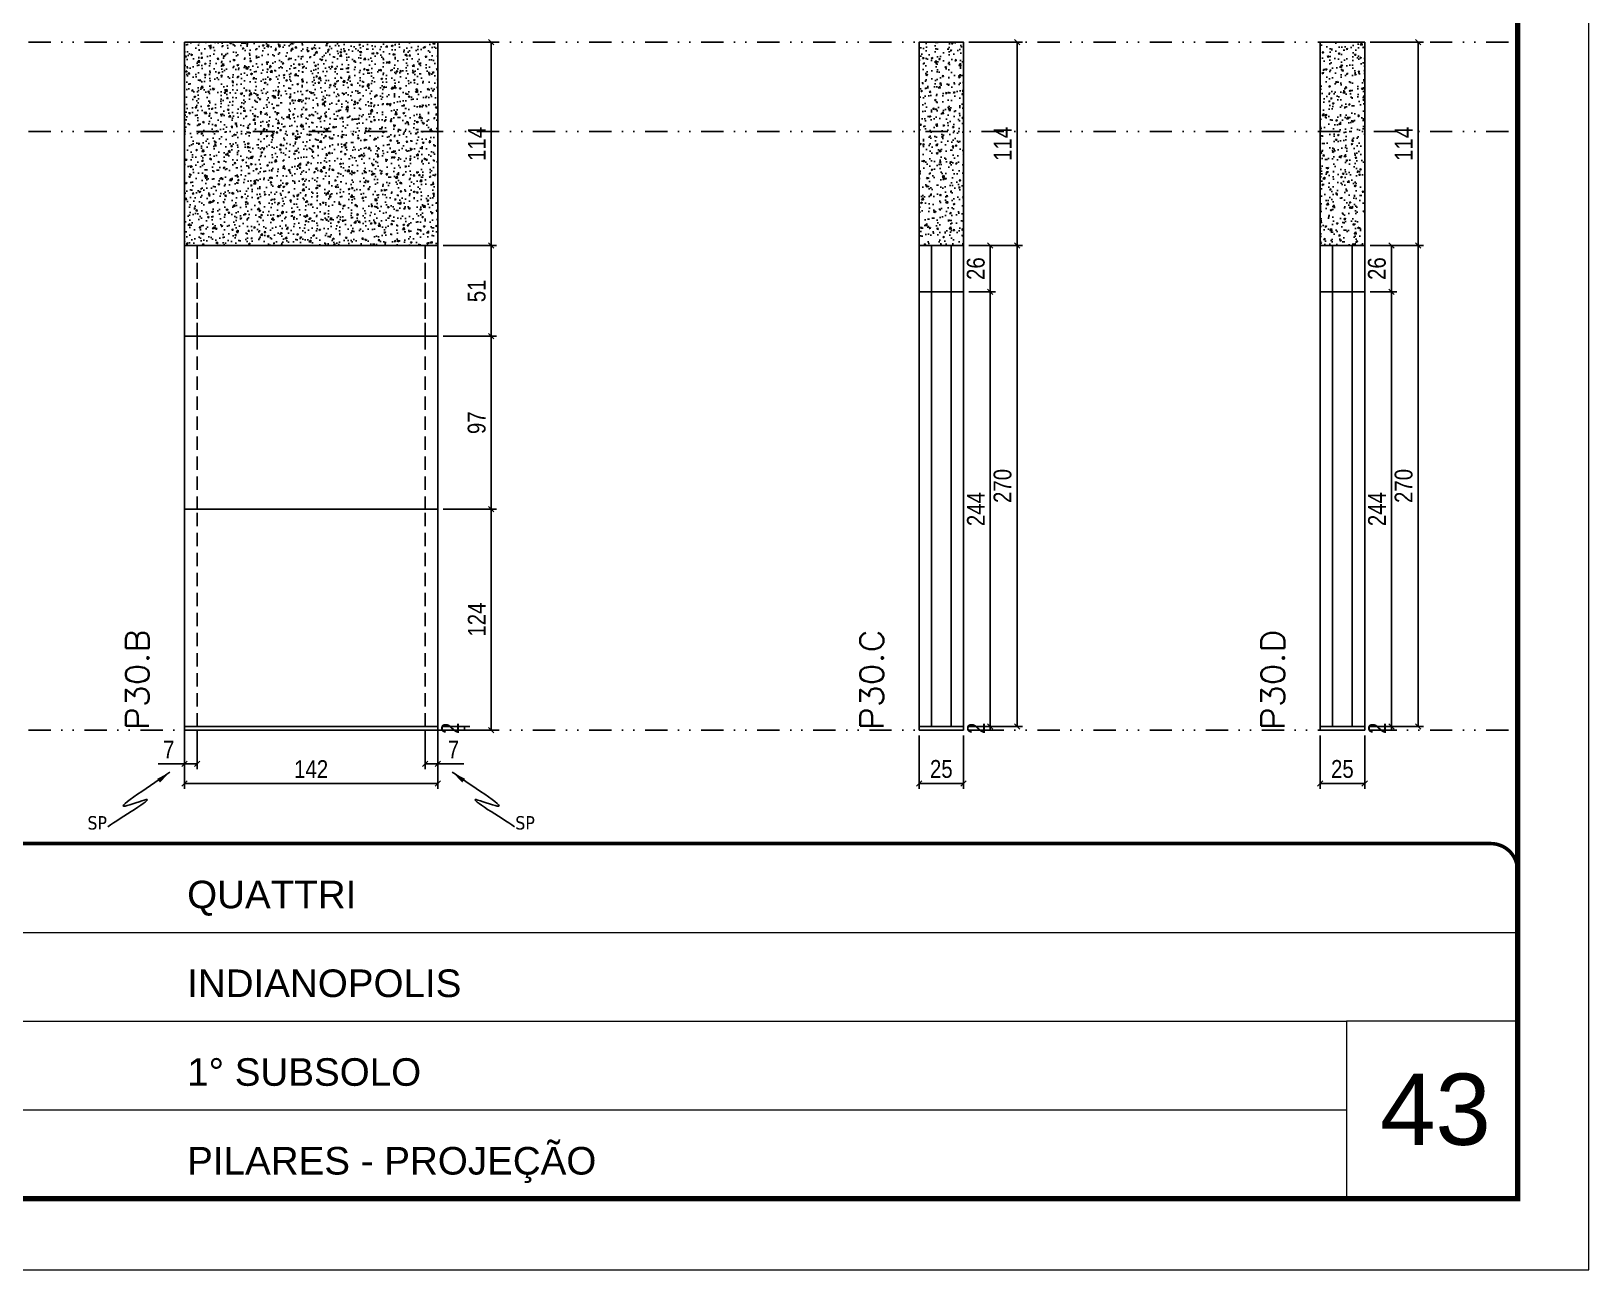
# Model space of a CAD drawing. Header units: millimetres. Extents: x 1945 to 8225, y 304 to 15137.
# Drawn here: x 5726 to 6600, y 2601 to 3297 of the extents above; entities that cross this region are included whole.
import ezdxf

# ---------------------------------------------------------------- set-up
doc = ezdxf.new("R2010")
doc.units = ezdxf.units.MM
for name, pattern in [('CONTINUO', [0]), ('DASHED', [0.75, 0.5, -0.25]), ('DIVIDE2', [0.625, 0.25, -0.125, 0, -0.125, 0, -0.125]), ('HIDDEN', [0.375, 0.25, -0.125])]:
    doc.linetypes.add(name, pattern=pattern)
for name, color, linetype, lineweight in [('CARIMBO', 255, 'Continuous', 9), ('Folhas', 255, 'Continuous', 9), ('SARRAFO DE PRESSAO', 251, 'DASHED', 9), ('Texto Seção', 7, 'Continuous', 15)]:
    doc.layers.add(name, color=color, linetype=linetype, lineweight=lineweight)
for name, color, linetype in [('COTA', 241, 'Continuous'), ('Nível', 160, 'Continuous'), ('Painéis', 200, 'Continuous'), ('SARR_2.2x7', 40, 'Continuous'), ('texto', 7, 'Continuous')]:
    doc.layers.add(name, color=color, linetype=linetype)
doc.styles.add('ARIAL', font='arial.ttf')
doc.styles.add('COTA TECNICA', font='techl___.ttf', dxfattribs={"height": 10})
doc.styles.add('REGUA-120', font='ROMANS.shx', dxfattribs={"height": 15})
doc.styles.get("Standard").update_dxf_attribs({"font": 'arial.ttf'})
doc.dimstyles.new('PAINEL-NOVA', dxfattribs={"dimtxt": 10, "dimasz": 3, "dimexe": 3, "dimexo": 3, "dimgap": 3, "dimtad": 1, "dimdec": 1, "dimzin": 12, "dimdsep": 46, "dimtxsty": 'COTA TECNICA', "dimblk1": 'OBLIQUE', "dimblk2": 'OBLIQUE', "dimsah": 1, "dimcen": 0.9, "dimclrd": 4, "dimclre": 4, "dimclrt": 240, "dimadec": 1, "dimazin": 3, "dimtfac": 1, "dimtdec": 1, "dimtix": 1, "dimtmove": 0, "dimatfit": 3, "dimfxl": 1, "dimtolj": 1, "dimtzin": 12, "dimarcsym": 0})
doc.dimstyles.get("Standard").update_dxf_attribs({"dimtxt": 0.18, "dimasz": 0.18, "dimexe": 0.18, "dimexo": 0.0625, "dimgap": 0.09, "dimtad": 0, "dimtih": 1, "dimtoh": 1, "dimdec": 4, "dimzin": 0, "dimdsep": 46, "dimtxsty": 'Standard', "dimcen": 0.09, "dimadec": 0, "dimazin": 0, "dimtfac": 1, "dimtdec": 4, "dimtofl": 0, "dimtmove": 0, "dimatfit": 3, "dimfxl": 1, "dimtolj": 1, "dimtzin": 0, "dimarcsym": 0})
pattern_1 = [(51, (3950.097, 7934.723), (9.121755, -0.637855), [0.9525, -10.4775]), (356, (3950.097, 7934.723), (-1.928623, 9.520633), [0.762, -8.38203]), (101.45144, (3950.857, 7934.67), (7.193132, 8.882778), [0.8095, -8.904512]), (47.1842, (3950.053, 7937.263), (13.588575, -1.865247), [1.42875, -15.71625]), (97.63556, (3951.185, 7937.107), (11.65249, 12.576586), [1.21425, -13.35678]), (352.18415, (3950.053, 7937.263), (11.65249, 12.576586), [1.143, -12.572987]), (22, (3951.3336, 7936.65), (7.668804, -4.980179), [0.9525, -10.4775]), (327, (3951.334, 7936.65), (2.928905, 9.261925), [0.762, -8.382]), (72.45145, (3951.973, 7936.235), (10.597708, 4.281746), [0.8095, -8.904497]), (38.5, (3950.097, 7934.723), (0.0806222, 4.2298032), [0, -8.2804, 0, -8.509, 0, -8.41375]), (8.5, (3950.097, 7934.723), (3.2530547, 5.066574), [0, -4.8514, 0, -8.0899, 0, -3.20675]), (328.5, (3947.2654, 7934.6737), (6.7834962, -0.1680745), [0, -3.175, 0, -9.906, 0, -13.1445]), (318.5, (3945.9955, 7934.6515), (7.3831434, 1.4003915), [0, -4.1275, 0, -6.5786, 0, -9.3345])]
pattern_2 = [(51, (-5516.131, -2411.332), (9.121755, -0.637855), [0.9525, -10.4775]), (356, (-5516.131, -2411.332), (-1.928623, 9.520633), [0.762, -8.382029]), (101.451445, (-5515.371, -2411.385), (7.193132, 8.882778), [0.8095004, -8.904512]), (47.1842, (-5516.175, -2408.792), (13.588575, -1.865247), [1.42875, -15.71625]), (97.63556, (-5515.043, -2408.948), (11.65249, 12.576586), [1.214251, -13.35678]), (352.18415, (-5516.175, -2408.792), (11.65249, 12.576586), [1.142998, -12.572987]), (22, (-5514.8946, -2409.405), (7.6688037, -4.9801793), [0.9525, -10.4775]), (327, (-5514.895, -2409.405), (2.9289046, 9.2619254), [0.762, -8.382]), (72.451445, (-5514.2555, -2409.82), (10.597708, 4.281746), [0.8095004, -8.904497]), (38.5, (-5516.131, -2411.332), (0.0806222, 4.2298032), [0, -8.2804, 0, -8.509, 0, -8.41375]), (8.5, (-5516.131, -2411.332), (3.2530547, 5.066574), [0, -4.8514, 0, -8.0899, 0, -3.20675]), (328.5, (-5518.9628, -2411.3815), (6.7834962, -0.1680745), [0, -3.175, 0, -9.906, 0, -13.1445]), (318.5, (-5520.2326, -2411.4036), (7.3831434, 1.4003915), [0, -4.1275, 0, -6.5786, 0, -9.3345])]

# ---------------------------------------------------------------- blocks, each defined once
blk = doc.blocks.new('9999999999')
at = {"color": 30, "linetype": 'CONTINUO'}
for p, q in [((98564.56, 34379.64), (99583.98, 34379.64)), ((98564.56, 34329.83), (99487.98, 34329.83)), ((99583.98, 34329.83), (99487.98, 34329.83)), ((99487.98, 34329.83), (99487.98, 34230.21)), ((98564.56, 34280.02), (99487.98, 34280.02))]:
    blk.add_line(p, q, dxfattribs=at)
at = {"color": 30, "linetype": 'CONTINUO', "const_width": 2}
blk.add_lwpolyline([(99583.98, 34230.21), (99583.98, 34414.45, 0.414214), (99568.98, 34429.45), (98228.98, 34429.45, 0.414214), (98213.98, 34414.45), (98213.98, 34245.21, 0.414214), (98228.98, 34230.21), (99583.98, 34230.21)], format="xyb", dxfattribs=at)
at = {"layer": 'Folhas'}
blk.add_lwpolyline([(98138.98, 34190.21), (99623.98, 34190.21), (99623.98, 35240.21), (98138.98, 35240.21)], close=True, dxfattribs=at)
at = {"layer": 'Folhas', "color": 30, "const_width": 3}
blk.add_lwpolyline([(98213.98, 34230.21), (99583.98, 34230.21), (99583.98, 35200.21), (98213.98, 35200.21)], close=True, dxfattribs=at)
at = {"color": 7, "linetype": 'Continuous', "ltscale": 5, "style": 'ARIAL'}
for s, height, p in [('QUATTRI', 15.483, (98837.68, 34393.13)), ('INDIANOPOLIS', 15.4829, (98837.68, 34343.32)), ('1° SUBSOLO', 15.483, (98837.68, 34293.51)), ('PILARES - PROJEÇÃO', 15.4829, (98837.68, 34243.7))]:
    blk.add_text(s, height=height, dxfattribs=at).set_placement(p)
blk = doc.blocks.new('_Oblique')
at = {"color": 0, "linetype": 'ByBlock', "lineweight": -2}
blk.add_line((-0.5, -0.5), (0.5, 0.5), dxfattribs=at)
blk = doc.blocks.new('*D1152')
at = {"layer": 'COTA', "color": 4, "linetype": 'Continuous', "lineweight": -2, "ltscale": 30, "transparency": 16777216}
for p, q in [((6252.1, 3150.32), (6267.1, 3150.32)), ((6264.1, 3150.32), (6264.1, 2906.32)), ((6252.1, 2906.32), (6267.1, 2906.32))]:
    blk.add_line(p, q, dxfattribs=at)
at = {"layer": 'Defpoints', "color": 0, "linetype": 'Continuous', "ltscale": 30, "transparency": 16777216}
for p in [(6249.1, 3150.32), (6249.1, 2906.32), (6264.1, 2906.32)]:
    blk.add_point(p, dxfattribs=at)
at = {"layer": 'COTA', "color": 4, "linetype": 'Continuous', "lineweight": -2, "ltscale": 30, "transparency": 16777216, "xscale": 3, "yscale": 3, "zscale": 3}
for p, rotation in [((6264.1, 3150.32), 90), ((6264.1, 2906.32), 270)]:
    blk.add_blockref('_Oblique', p, dxfattribs=dict(at, rotation=rotation))
at = {"layer": 'COTA', "color": 240, "linetype": 'Continuous', "ltscale": 30, "transparency": 16777216, "insert": (6256.02, 3028.32), "char_height": 10, "attachment_point": 5, "rotation": 90, "style": 'COTA TECNICA'}
blk.add_mtext('\\A1;244', dxfattribs=at)
blk = doc.blocks.new('*D1153')
at = {"layer": 'COTA', "color": 4, "linetype": 'Continuous', "lineweight": -2, "ltscale": 30, "transparency": 16777216}
for p, q in [((6252.1, 3176.32), (6267.1, 3176.32)), ((6264.1, 3150.32), (6264.1, 3176.32)), ((6252.1, 3150.32), (6267.1, 3150.32))]:
    blk.add_line(p, q, dxfattribs=at)
at = {"layer": 'Defpoints', "color": 0, "linetype": 'Continuous', "ltscale": 30, "transparency": 16777216}
for p in [(6249.1, 3176.32), (6264.1, 3176.32), (6249.1, 3150.32)]:
    blk.add_point(p, dxfattribs=at)
at = {"layer": 'COTA', "color": 4, "linetype": 'Continuous', "lineweight": -2, "ltscale": 30, "transparency": 16777216, "xscale": 3, "yscale": 3, "zscale": 3}
for p, rotation in [((6264.1, 3176.32), 90), ((6264.1, 3150.32), 270)]:
    blk.add_blockref('_Oblique', p, dxfattribs=dict(at, rotation=rotation))
at = {"layer": 'COTA', "color": 240, "linetype": 'Continuous', "ltscale": 30, "transparency": 16777216, "insert": (6255.99, 3163.32), "char_height": 10, "attachment_point": 5, "rotation": 90, "style": 'COTA TECNICA'}
blk.add_mtext('\\A1;26', dxfattribs=at)
blk = doc.blocks.new('*D1154')
at = {"layer": 'COTA', "color": 4, "linetype": 'Continuous', "lineweight": -2, "ltscale": 30, "transparency": 16777216}
for p, q in [((6477.1, 3150.32), (6492.1, 3150.32)), ((6489.1, 3150.32), (6489.1, 2906.32)), ((6477.1, 2906.32), (6492.1, 2906.32))]:
    blk.add_line(p, q, dxfattribs=at)
at = {"layer": 'Defpoints', "color": 0, "linetype": 'Continuous', "ltscale": 30, "transparency": 16777216}
for p in [(6474.1, 3150.32), (6474.1, 2906.32), (6489.1, 2906.32)]:
    blk.add_point(p, dxfattribs=at)
at = {"layer": 'COTA', "color": 4, "linetype": 'Continuous', "lineweight": -2, "ltscale": 30, "transparency": 16777216, "xscale": 3, "yscale": 3, "zscale": 3}
for p, rotation in [((6489.1, 3150.32), 90), ((6489.1, 2906.32), 270)]:
    blk.add_blockref('_Oblique', p, dxfattribs=dict(at, rotation=rotation))
at = {"layer": 'COTA', "color": 240, "linetype": 'Continuous', "ltscale": 30, "transparency": 16777216, "insert": (6481.02, 3028.32), "char_height": 10, "attachment_point": 5, "rotation": 90, "style": 'COTA TECNICA'}
blk.add_mtext('\\A1;244', dxfattribs=at)
blk = doc.blocks.new('*D1155')
at = {"layer": 'COTA', "color": 4, "linetype": 'Continuous', "lineweight": -2, "ltscale": 30, "transparency": 16777216}
for p, q in [((6477.1, 3176.32), (6492.1, 3176.32)), ((6489.1, 3150.32), (6489.1, 3176.32)), ((6477.1, 3150.32), (6492.1, 3150.32))]:
    blk.add_line(p, q, dxfattribs=at)
at = {"layer": 'Defpoints', "color": 0, "linetype": 'Continuous', "ltscale": 30, "transparency": 16777216}
for p in [(6474.1, 3176.32), (6489.1, 3176.32), (6474.1, 3150.32)]:
    blk.add_point(p, dxfattribs=at)
at = {"layer": 'COTA', "color": 4, "linetype": 'Continuous', "lineweight": -2, "ltscale": 30, "transparency": 16777216, "xscale": 3, "yscale": 3, "zscale": 3}
for p, rotation in [((6489.1, 3176.32), 90), ((6489.1, 3150.32), 270)]:
    blk.add_blockref('_Oblique', p, dxfattribs=dict(at, rotation=rotation))
at = {"layer": 'COTA', "color": 240, "linetype": 'Continuous', "ltscale": 30, "transparency": 16777216, "insert": (6480.99, 3163.32), "char_height": 10, "attachment_point": 5, "rotation": 90, "style": 'COTA TECNICA'}
blk.add_mtext('\\A1;26', dxfattribs=at)
blk = doc.blocks.new('*D1163')
at = {"layer": 'COTA', "color": 4, "linetype": 'Continuous', "lineweight": -2, "ltscale": 30, "transparency": 16777216}
for p, q in [((5957.1, 2906.32), (5972.1, 2906.32)), ((5957.1, 2904.32), (5972.1, 2904.32)), ((5969.1, 2904.32), (5969.1, 2906.32))]:
    blk.add_line(p, q, dxfattribs=at)
at = {"layer": 'Defpoints', "color": 0, "linetype": 'Continuous', "ltscale": 30, "transparency": 16777216}
for p in [(5954.1, 2906.32), (5954.1, 2904.32), (5969.1, 2906.32)]:
    blk.add_point(p, dxfattribs=at)
at = {"layer": 'COTA', "color": 240, "linetype": 'Continuous', "ltscale": 30, "transparency": 16777216, "insert": (5961.1, 2905.32), "char_height": 10, "attachment_point": 5, "rotation": 90, "style": 'COTA TECNICA'}
blk.add_mtext('\\A1;2', dxfattribs=at)
blk = doc.blocks.new('*D1164')
at = {"layer": 'COTA', "color": 4, "linetype": 'Continuous', "lineweight": -2, "ltscale": 30, "transparency": 16777216}
for p, q in [((5957.1, 3125.32), (5987.1, 3125.32)), ((5984.1, 3028.32), (5984.1, 3125.32)), ((5957.1, 3028.32), (5987.1, 3028.32))]:
    blk.add_line(p, q, dxfattribs=at)
at = {"layer": 'Defpoints', "color": 0, "linetype": 'Continuous', "ltscale": 30, "transparency": 16777216}
for p in [(5954.1, 3125.32), (5984.1, 3125.32), (5954.1, 3028.32)]:
    blk.add_point(p, dxfattribs=at)
at = {"layer": 'COTA', "color": 4, "linetype": 'Continuous', "lineweight": -2, "ltscale": 30, "transparency": 16777216, "xscale": 3, "yscale": 3, "zscale": 3}
for p, rotation in [((5984.1, 3125.32), 90), ((5984.1, 3028.32), 270)]:
    blk.add_blockref('_Oblique', p, dxfattribs=dict(at, rotation=rotation))
at = {"layer": 'COTA', "color": 240, "linetype": 'Continuous', "ltscale": 30, "transparency": 16777216, "insert": (5975.99, 3076.82), "char_height": 10, "attachment_point": 5, "rotation": 90, "style": 'COTA TECNICA'}
blk.add_mtext('\\A1;97', dxfattribs=at)
blk = doc.blocks.new('*D1165')
at = {"layer": 'COTA', "color": 4, "linetype": 'Continuous', "lineweight": -2, "ltscale": 30, "transparency": 16777216}
for p, q in [((5957.1, 3176.32), (5987.1, 3176.32)), ((5984.1, 3125.32), (5984.1, 3176.32)), ((5957.1, 3125.32), (5987.1, 3125.32))]:
    blk.add_line(p, q, dxfattribs=at)
at = {"layer": 'Defpoints', "color": 0, "linetype": 'Continuous', "ltscale": 30, "transparency": 16777216}
for p in [(5954.1, 3176.32), (5984.1, 3176.32), (5954.1, 3125.32)]:
    blk.add_point(p, dxfattribs=at)
at = {"layer": 'COTA', "color": 4, "linetype": 'Continuous', "lineweight": -2, "ltscale": 30, "transparency": 16777216, "xscale": 3, "yscale": 3, "zscale": 3}
for p, rotation in [((5984.1, 3176.32), 90), ((5984.1, 3125.32), 270)]:
    blk.add_blockref('_Oblique', p, dxfattribs=dict(at, rotation=rotation))
at = {"layer": 'COTA', "color": 240, "linetype": 'Continuous', "ltscale": 30, "transparency": 16777216, "insert": (5975.99, 3150.82), "char_height": 10, "attachment_point": 5, "rotation": 90, "style": 'COTA TECNICA'}
blk.add_mtext('\\A1;51', dxfattribs=at)
blk = doc.blocks.new('*D1166')
at = {"layer": 'COTA', "color": 4, "linetype": 'Continuous', "lineweight": -2, "ltscale": 30, "transparency": 16777216}
for p, q in [((5957.1, 3290.32), (5987.1, 3290.32)), ((5984.1, 3176.32), (5984.1, 3290.32)), ((5957.1, 3176.32), (5987.1, 3176.32))]:
    blk.add_line(p, q, dxfattribs=at)
at = {"layer": 'Defpoints', "color": 0, "linetype": 'Continuous', "ltscale": 30, "transparency": 16777216}
for p in [(5954.1, 3290.32), (5984.1, 3290.32), (5954.1, 3176.32)]:
    blk.add_point(p, dxfattribs=at)
at = {"layer": 'COTA', "color": 4, "linetype": 'Continuous', "lineweight": -2, "ltscale": 30, "transparency": 16777216, "xscale": 3, "yscale": 3, "zscale": 3}
for p, rotation in [((5984.1, 3290.32), 90), ((5984.1, 3176.32), 270)]:
    blk.add_blockref('_Oblique', p, dxfattribs=dict(at, rotation=rotation))
at = {"layer": 'COTA', "color": 240, "linetype": 'Continuous', "ltscale": 30, "transparency": 16777216, "insert": (5976.02, 3233.32), "char_height": 10, "attachment_point": 5, "rotation": 90, "style": 'COTA TECNICA'}
blk.add_mtext('\\A1;114', dxfattribs=at)
blk = doc.blocks.new('*D1167')
at = {"layer": 'COTA', "color": 4, "linetype": 'Continuous', "lineweight": -2, "ltscale": 30, "transparency": 16777216}
for p, q in [((5957.1, 3028.32), (5987.1, 3028.32)), ((5984.1, 2904.32), (5984.1, 3028.32)), ((5957.1, 2904.32), (5987.1, 2904.32))]:
    blk.add_line(p, q, dxfattribs=at)
at = {"layer": 'Defpoints', "color": 0, "linetype": 'Continuous', "ltscale": 30, "transparency": 16777216}
for p in [(5954.1, 3028.32), (5984.1, 3028.32), (5954.1, 2904.32)]:
    blk.add_point(p, dxfattribs=at)
at = {"layer": 'COTA', "color": 4, "linetype": 'Continuous', "lineweight": -2, "ltscale": 30, "transparency": 16777216, "xscale": 3, "yscale": 3, "zscale": 3}
for p, rotation in [((5984.1, 3028.32), 90), ((5984.1, 2904.32), 270)]:
    blk.add_blockref('_Oblique', p, dxfattribs=dict(at, rotation=rotation))
at = {"layer": 'COTA', "color": 240, "linetype": 'Continuous', "ltscale": 30, "transparency": 16777216, "insert": (5976.02, 2966.32), "char_height": 10, "attachment_point": 5, "rotation": 90, "style": 'COTA TECNICA'}
blk.add_mtext('\\A1;124', dxfattribs=at)
blk = doc.blocks.new('*D1168')
at = {"layer": 'COTA', "color": 4, "linetype": 'Continuous', "lineweight": -2, "ltscale": 30, "transparency": 16777216}
for p, q in [((5812.1, 2901.32), (5812.1, 2871.32)), ((5954.1, 2901.32), (5954.1, 2871.32)), ((5812.1, 2874.32), (5954.1, 2874.32))]:
    blk.add_line(p, q, dxfattribs=at)
at = {"layer": 'Defpoints', "color": 0, "linetype": 'Continuous', "ltscale": 30, "transparency": 16777216}
for p in [(5812.1, 2904.32), (5954.1, 2904.32), (5954.1, 2874.32)]:
    blk.add_point(p, dxfattribs=at)
at = {"layer": 'COTA', "color": 4, "linetype": 'Continuous', "lineweight": -2, "ltscale": 30, "transparency": 16777216, "xscale": 3, "yscale": 3, "zscale": 3, "rotation": 180}
blk.add_blockref('_Oblique', (5812.1, 2874.32), dxfattribs=at)
at = {"layer": 'COTA', "color": 4, "linetype": 'Continuous', "lineweight": -2, "ltscale": 30, "transparency": 16777216, "xscale": 3, "yscale": 3, "zscale": 3}
blk.add_blockref('_Oblique', (5954.1, 2874.32), dxfattribs=at)
at = {"layer": 'COTA', "color": 240, "linetype": 'Continuous', "ltscale": 30, "transparency": 16777216, "insert": (5883.1, 2882.4), "char_height": 10, "attachment_point": 5, "style": 'COTA TECNICA'}
blk.add_mtext('\\A1;142', dxfattribs=at)
blk = doc.blocks.new('*D25')
at = {"layer": 'COTA', "color": 4, "linetype": 'ByBlock', "lineweight": -2, "transparency": 16777216}
for p, q in [((4967.62, 7361.82), (4967.62, 7339.8)), ((4974.62, 7361.82), (4974.62, 7339.8)), ((4967.62, 7342.8), (4952.89, 7342.8)), ((4974.62, 7342.8), (4967.62, 7342.8))]:
    blk.add_line(p, q, dxfattribs=at)
at = {"layer": 'Defpoints', "color": 0, "linetype": 'ByBlock', "transparency": 16777216}
for p in [(4967.62, 7364.82), (4974.62, 7364.82), (4967.62, 7342.8)]:
    blk.add_point(p, dxfattribs=at)
at = {"layer": 'COTA', "color": 4, "linetype": 'ByBlock', "lineweight": -2, "transparency": 16777216, "xscale": 3, "yscale": 3, "zscale": 3, "rotation": 180}
blk.add_blockref('_Oblique', (4967.62, 7342.8), dxfattribs=at)
at = {"layer": 'COTA', "color": 4, "linetype": 'ByBlock', "lineweight": -2, "transparency": 16777216, "xscale": 3, "yscale": 3, "zscale": 3}
blk.add_blockref('_Oblique', (4974.62, 7342.8), dxfattribs=at)
at = {"layer": 'COTA', "color": 240, "linetype": 'ByBlock', "transparency": 16777216, "insert": (4958.75, 7350.87), "char_height": 10, "attachment_point": 5, "style": 'COTA TECNICA'}
blk.add_mtext('\\A1;7', dxfattribs=at)
blk = doc.blocks.new('*D27')
at = {"layer": 'COTA', "color": 4, "linetype": 'ByBlock', "lineweight": -2, "transparency": 16777216}
for p, q in [((131596.05, 29930.75), (131596.05, 29908.67)), ((131603.05, 29930.68), (131603.05, 29908.67)), ((131596.05, 29911.67), (131603.05, 29911.67)), ((131603.05, 29911.67), (131617.78, 29911.67))]:
    blk.add_line(p, q, dxfattribs=at)
at = {"layer": 'Defpoints', "color": 0, "linetype": 'ByBlock', "transparency": 16777216}
for p in [(131596.05, 29933.75), (131603.05, 29933.68), (131603.05, 29911.67)]:
    blk.add_point(p, dxfattribs=at)
at = {"layer": 'COTA', "color": 4, "linetype": 'ByBlock', "lineweight": -2, "transparency": 16777216, "xscale": 3, "yscale": 3, "zscale": 3, "rotation": 180}
blk.add_blockref('_Oblique', (131596.05, 29911.67), dxfattribs=at)
at = {"layer": 'COTA', "color": 4, "linetype": 'ByBlock', "lineweight": -2, "transparency": 16777216, "xscale": 3, "yscale": 3, "zscale": 3}
blk.add_blockref('_Oblique', (131603.05, 29911.67), dxfattribs=at)
at = {"layer": 'COTA', "color": 240, "linetype": 'ByBlock', "transparency": 16777216, "insert": (131611.91, 29919.74), "char_height": 10, "attachment_point": 5, "style": 'COTA TECNICA'}
blk.add_mtext('\\A1;7', dxfattribs=at)
blk = doc.blocks.new('*D1169')
at = {"layer": 'COTA', "color": 4, "linetype": 'Continuous', "lineweight": -2, "ltscale": 30, "transparency": 16777216}
for p, q in [((6252.1, 2906.32), (6267.1, 2906.32)), ((6252.1, 2904.32), (6267.1, 2904.32)), ((6264.1, 2904.32), (6264.1, 2906.32))]:
    blk.add_line(p, q, dxfattribs=at)
at = {"layer": 'Defpoints', "color": 0, "linetype": 'Continuous', "ltscale": 30, "transparency": 16777216}
for p in [(6249.1, 2906.32), (6249.1, 2904.32), (6264.1, 2906.32)]:
    blk.add_point(p, dxfattribs=at)
at = {"layer": 'COTA', "color": 240, "linetype": 'Continuous', "ltscale": 30, "transparency": 16777216, "insert": (6256.1, 2905.32), "char_height": 10, "attachment_point": 5, "rotation": 90, "style": 'COTA TECNICA'}
blk.add_mtext('\\A1;2', dxfattribs=at)
blk = doc.blocks.new('*D1170')
at = {"layer": 'COTA', "color": 4, "linetype": 'Continuous', "lineweight": -2, "ltscale": 30, "transparency": 16777216}
for p, q in [((6252.1, 3176.32), (6282.1, 3176.32)), ((6279.1, 2906.32), (6279.1, 3176.32)), ((6252.1, 2906.32), (6282.1, 2906.32))]:
    blk.add_line(p, q, dxfattribs=at)
at = {"layer": 'Defpoints', "color": 0, "linetype": 'Continuous', "ltscale": 30, "transparency": 16777216}
for p in [(6249.1, 3176.32), (6279.1, 3176.32), (6249.1, 2906.32)]:
    blk.add_point(p, dxfattribs=at)
at = {"layer": 'COTA', "color": 4, "linetype": 'Continuous', "lineweight": -2, "ltscale": 30, "transparency": 16777216, "xscale": 3, "yscale": 3, "zscale": 3}
for p, rotation in [((6279.1, 3176.32), 90), ((6279.1, 2906.32), 270)]:
    blk.add_blockref('_Oblique', p, dxfattribs=dict(at, rotation=rotation))
at = {"layer": 'COTA', "color": 240, "linetype": 'Continuous', "ltscale": 30, "transparency": 16777216, "insert": (6270.99, 3041.32), "char_height": 10, "attachment_point": 5, "rotation": 90, "style": 'COTA TECNICA'}
blk.add_mtext('\\A1;270', dxfattribs=at)
blk = doc.blocks.new('*D1171')
at = {"layer": 'COTA', "color": 4, "linetype": 'Continuous', "lineweight": -2, "ltscale": 30, "transparency": 16777216}
for p, q in [((6252.1, 3290.32), (6282.1, 3290.32)), ((6279.1, 3176.32), (6279.1, 3290.32)), ((6252.1, 3176.32), (6282.1, 3176.32))]:
    blk.add_line(p, q, dxfattribs=at)
at = {"layer": 'Defpoints', "color": 0, "linetype": 'Continuous', "ltscale": 30, "transparency": 16777216}
for p in [(6249.1, 3290.32), (6279.1, 3290.32), (6249.1, 3176.32)]:
    blk.add_point(p, dxfattribs=at)
at = {"layer": 'COTA', "color": 4, "linetype": 'Continuous', "lineweight": -2, "ltscale": 30, "transparency": 16777216, "xscale": 3, "yscale": 3, "zscale": 3}
for p, rotation in [((6279.1, 3290.32), 90), ((6279.1, 3176.32), 270)]:
    blk.add_blockref('_Oblique', p, dxfattribs=dict(at, rotation=rotation))
at = {"layer": 'COTA', "color": 240, "linetype": 'Continuous', "ltscale": 30, "transparency": 16777216, "insert": (6271.02, 3233.32), "char_height": 10, "attachment_point": 5, "rotation": 90, "style": 'COTA TECNICA'}
blk.add_mtext('\\A1;114', dxfattribs=at)
blk = doc.blocks.new('*D1172')
at = {"layer": 'COTA', "color": 4, "linetype": 'Continuous', "lineweight": -2, "ltscale": 30, "transparency": 16777216}
for p, q in [((6224.1, 2901.32), (6224.1, 2871.32)), ((6249.1, 2901.32), (6249.1, 2871.32)), ((6224.1, 2874.32), (6249.1, 2874.32))]:
    blk.add_line(p, q, dxfattribs=at)
at = {"layer": 'Defpoints', "color": 0, "linetype": 'Continuous', "ltscale": 30, "transparency": 16777216}
for p in [(6224.1, 2904.32), (6249.1, 2904.32), (6249.1, 2874.32)]:
    blk.add_point(p, dxfattribs=at)
at = {"layer": 'COTA', "color": 4, "linetype": 'Continuous', "lineweight": -2, "ltscale": 30, "transparency": 16777216, "xscale": 3, "yscale": 3, "zscale": 3, "rotation": 180}
blk.add_blockref('_Oblique', (6224.1, 2874.32), dxfattribs=at)
at = {"layer": 'COTA', "color": 4, "linetype": 'Continuous', "lineweight": -2, "ltscale": 30, "transparency": 16777216, "xscale": 3, "yscale": 3, "zscale": 3}
blk.add_blockref('_Oblique', (6249.1, 2874.32), dxfattribs=at)
at = {"layer": 'COTA', "color": 240, "linetype": 'Continuous', "ltscale": 30, "transparency": 16777216, "insert": (6236.6, 2882.43), "char_height": 10, "attachment_point": 5, "style": 'COTA TECNICA'}
blk.add_mtext('\\A1;25', dxfattribs=at)
blk = doc.blocks.new('*D1173')
at = {"layer": 'COTA', "color": 4, "linetype": 'Continuous', "lineweight": -2, "ltscale": 30, "transparency": 16777216}
for p, q in [((6477.1, 2906.32), (6492.1, 2906.32)), ((6477.1, 2904.32), (6492.1, 2904.32)), ((6489.1, 2904.32), (6489.1, 2906.32))]:
    blk.add_line(p, q, dxfattribs=at)
at = {"layer": 'Defpoints', "color": 0, "linetype": 'Continuous', "ltscale": 30, "transparency": 16777216}
for p in [(6474.1, 2906.32), (6474.1, 2904.32), (6489.1, 2906.32)]:
    blk.add_point(p, dxfattribs=at)
at = {"layer": 'COTA', "color": 240, "linetype": 'Continuous', "ltscale": 30, "transparency": 16777216, "insert": (6481.1, 2905.32), "char_height": 10, "attachment_point": 5, "rotation": 90, "style": 'COTA TECNICA'}
blk.add_mtext('\\A1;2', dxfattribs=at)
blk = doc.blocks.new('*D1174')
at = {"layer": 'COTA', "color": 4, "linetype": 'Continuous', "lineweight": -2, "ltscale": 30, "transparency": 16777216}
for p, q in [((6477.1, 3176.32), (6507.1, 3176.32)), ((6504.1, 2906.32), (6504.1, 3176.32)), ((6477.1, 2906.32), (6507.1, 2906.32))]:
    blk.add_line(p, q, dxfattribs=at)
at = {"layer": 'Defpoints', "color": 0, "linetype": 'Continuous', "ltscale": 30, "transparency": 16777216}
for p in [(6474.1, 3176.32), (6504.1, 3176.32), (6474.1, 2906.32)]:
    blk.add_point(p, dxfattribs=at)
at = {"layer": 'COTA', "color": 4, "linetype": 'Continuous', "lineweight": -2, "ltscale": 30, "transparency": 16777216, "xscale": 3, "yscale": 3, "zscale": 3}
for p, rotation in [((6504.1, 3176.32), 90), ((6504.1, 2906.32), 270)]:
    blk.add_blockref('_Oblique', p, dxfattribs=dict(at, rotation=rotation))
at = {"layer": 'COTA', "color": 240, "linetype": 'Continuous', "ltscale": 30, "transparency": 16777216, "insert": (6495.99, 3041.32), "char_height": 10, "attachment_point": 5, "rotation": 90, "style": 'COTA TECNICA'}
blk.add_mtext('\\A1;270', dxfattribs=at)
blk = doc.blocks.new('*D1175')
at = {"layer": 'COTA', "color": 4, "linetype": 'Continuous', "lineweight": -2, "ltscale": 30, "transparency": 16777216}
for p, q in [((6477.1, 3290.32), (6507.1, 3290.32)), ((6504.1, 3176.32), (6504.1, 3290.32)), ((6477.1, 3176.32), (6507.1, 3176.32))]:
    blk.add_line(p, q, dxfattribs=at)
at = {"layer": 'Defpoints', "color": 0, "linetype": 'Continuous', "ltscale": 30, "transparency": 16777216}
for p in [(6474.1, 3290.32), (6504.1, 3290.32), (6474.1, 3176.32)]:
    blk.add_point(p, dxfattribs=at)
at = {"layer": 'COTA', "color": 4, "linetype": 'Continuous', "lineweight": -2, "ltscale": 30, "transparency": 16777216, "xscale": 3, "yscale": 3, "zscale": 3}
for p, rotation in [((6504.1, 3290.32), 90), ((6504.1, 3176.32), 270)]:
    blk.add_blockref('_Oblique', p, dxfattribs=dict(at, rotation=rotation))
at = {"layer": 'COTA', "color": 240, "linetype": 'Continuous', "ltscale": 30, "transparency": 16777216, "insert": (6496.02, 3233.32), "char_height": 10, "attachment_point": 5, "rotation": 90, "style": 'COTA TECNICA'}
blk.add_mtext('\\A1;114', dxfattribs=at)
blk = doc.blocks.new('*D1176')
at = {"layer": 'COTA', "color": 4, "linetype": 'Continuous', "lineweight": -2, "ltscale": 30, "transparency": 16777216}
for p, q in [((6449.1, 2901.32), (6449.1, 2871.32)), ((6474.1, 2901.32), (6474.1, 2871.32)), ((6449.1, 2874.32), (6474.1, 2874.32))]:
    blk.add_line(p, q, dxfattribs=at)
at = {"layer": 'Defpoints', "color": 0, "linetype": 'Continuous', "ltscale": 30, "transparency": 16777216}
for p in [(6449.1, 2904.32), (6474.1, 2904.32), (6474.1, 2874.32)]:
    blk.add_point(p, dxfattribs=at)
at = {"layer": 'COTA', "color": 4, "linetype": 'Continuous', "lineweight": -2, "ltscale": 30, "transparency": 16777216, "xscale": 3, "yscale": 3, "zscale": 3, "rotation": 180}
blk.add_blockref('_Oblique', (6449.1, 2874.32), dxfattribs=at)
at = {"layer": 'COTA', "color": 4, "linetype": 'Continuous', "lineweight": -2, "ltscale": 30, "transparency": 16777216, "xscale": 3, "yscale": 3, "zscale": 3}
blk.add_blockref('_Oblique', (6474.1, 2874.32), dxfattribs=at)
at = {"layer": 'COTA', "color": 240, "linetype": 'Continuous', "ltscale": 30, "transparency": 16777216, "insert": (6461.6, 2882.43), "char_height": 10, "attachment_point": 5, "style": 'COTA TECNICA'}
blk.add_mtext('\\A1;25', dxfattribs=at)
blk = doc.blocks.new('SLIPTEE')
at = {"layer": 'texto', "color": 0, "insert": (-49.02, -55.13), "char_height": 7.5, "attachment_point": 5}
blk.add_mtext('\\fTahoma|b0|i0|c0|p34;\\C4;SP', dxfattribs=at)
at = {"layer": 'COTA', "linetype": 'ByBlock'}
dim = blk.add_linear_dim(base=(0, -22.02), p1=(7, 0), p2=(0, 0), dimstyle='PAINEL-NOVA', override={"dimarcsym": 1}, dxfattribs=at)
dim.commit()
dim.dimension.update_dxf_attribs({"geometry": '*D25', "text_midpoint": (-8.87, -13.94), "insert": (-4967.62, -7364.82)})
at = {"layer": 'COTA', "path_type": 1}
blk.add_leader([(-8.21, -26.55), (-33.31, -45.71), (-21.61, -42.03), (-43.08, -57.3)], dimstyle='Standard', override={"dimasz": 8}, dxfattribs=at)
blk = doc.blocks.new('sliptD')
at = {"layer": 'texto', "color": 0, "insert": (49.02, -55.13), "char_height": 7.5, "attachment_point": 5}
blk.add_mtext('\\fTahoma|b0|i0|c0|p34;\\C4;SP', dxfattribs=at)
at = {"layer": 'COTA', "linetype": 'ByBlock'}
dim = blk.add_linear_dim(base=(0, -22.02), p1=(-7, 0.07), p2=(0, 0), dimstyle='PAINEL-NOVA', override={"dimarcsym": 1}, dxfattribs=at)
dim.commit()
dim.dimension.update_dxf_attribs({"geometry": '*D27', "text_midpoint": (8.87, -13.94), "insert": (-131603.05, -29933.68)})
at = {"layer": 'COTA', "path_type": 1}
blk.add_leader([(8.21, -26.55), (33.31, -45.71), (21.61, -42.03), (43.08, -57.3)], dimstyle='Standard', override={"dimasz": 8}, dxfattribs=at)
blk = doc.blocks.new('SLIPTDD')
at = {"layer": 'COTA', "linetype": 'ByBlock'}
blk.add_blockref('sliptD', (0, 0), dxfattribs=at)

msp = doc.modelspace()

# ---------------------------------------------------------------- hatches: boundary and pattern name
at = {"layer": 'COTA', "linetype": 'Continuous', "ltscale": 30}
h = msp.add_hatch(dxfattribs=at)
h.set_pattern_fill('AR-CONC', color=256, scale=0.05, angle=1)
h.set_pattern_definition(pattern_2)
h.paths.add_polyline_path([(5954.1, 3290.32), (5812.1, 3290.32), (5812.1, 3240.32), (5954.1, 3240.32)])
h = msp.add_hatch(dxfattribs=at)
h.set_pattern_fill('AR-CONC', color=256, scale=0.05, angle=1)
h.set_pattern_definition(pattern_2)
h.paths.add_polyline_path([(6249.1, 3290.32), (6224.1, 3290.32), (6224.1, 3240.32), (6249.1, 3240.32)])
h = msp.add_hatch(dxfattribs=at)
h.set_pattern_fill('AR-CONC', color=256, scale=0.05, angle=1)
h.set_pattern_definition(pattern_2)
h.paths.add_polyline_path([(6474.1, 3290.32), (6449.1, 3290.32), (6449.1, 3240.32), (6474.1, 3240.32)])
h = msp.add_hatch(dxfattribs=at)
h.set_pattern_fill('AR-CONC', color=256, scale=0.05, angle=1)
h.set_pattern_definition(pattern_1)
h.paths.add_polyline_path([(5954.1, 3240.32), (5812.1, 3240.32), (5812.1, 3176.32), (5954.1, 3176.32)])
h = msp.add_hatch(dxfattribs=at)
h.set_pattern_fill('AR-CONC', color=256, scale=0.05, angle=1)
h.set_pattern_definition(pattern_1)
h.paths.add_polyline_path([(6249.1, 3240.32), (6224.1, 3240.32), (6224.1, 3176.32), (6249.1, 3176.32)])
h = msp.add_hatch(dxfattribs=at)
h.set_pattern_fill('AR-CONC', color=256, scale=0.05, angle=1)
h.set_pattern_definition(pattern_1)
h.paths.add_polyline_path([(6474.1, 3240.32), (6449.1, 3240.32), (6449.1, 3176.32), (6474.1, 3176.32)])

# ---------------------------------------------------------------- linework, layer by layer
for points in [[(5812.1, 3176.32), (5954.1, 3176.32), (5954.1, 3290.32), (5812.1, 3290.32)], [(6224.1, 3176.32), (6249.1, 3176.32), (6249.1, 3290.32), (6224.1, 3290.32)], [(6449.1, 3176.32), (6474.1, 3176.32), (6474.1, 3290.32), (6449.1, 3290.32)]]:
    msp.add_lwpolyline(points, close=True, dxfattribs=at)
at = {"layer": 'Nível', "color": 4, "linetype": 'DIVIDE2', "ltscale": 50}
for p, q in [((5189.86, 3290.32), (6559.86, 3290.32)), ((5189.86, 3240.32), (6559.86, 3240.32)), ((5189.86, 2904.32), (6559.86, 2904.32))]:
    msp.add_line(p, q, dxfattribs=at)
at = {"layer": 'Painéis', "linetype": 'Continuous', "ltscale": 30}
for p, q in [((5812.1, 3176.32), (5812.1, 2904.32)), ((6224.1, 3176.32), (6224.1, 2904.32)), ((6449.1, 3176.32), (6449.1, 2904.32))]:
    msp.add_line(p, q, dxfattribs=at)
for points in [[(5954.1, 3176.32), (5812.1, 3176.32)], [(5954.1, 2904.32), (5954.1, 3176.32)], [(6249.1, 3176.32), (6224.1, 3176.32)], [(6249.1, 2904.32), (6249.1, 3176.32)], [(6474.1, 3176.32), (6449.1, 3176.32)], [(6474.1, 2904.32), (6474.1, 3176.32)], [(6224.1, 3150.32), (6249.1, 3150.32)], [(6449.1, 3150.32), (6474.1, 3150.32)], [(5954.1, 3125.32), (5812.1, 3125.32)], [(5954.1, 3028.32), (5812.1, 3028.32)], [(5954.1, 2906.32), (5812.1, 2906.32)], [(5812.1, 2904.32), (5954.1, 2904.32)], [(6249.1, 2906.32), (6224.1, 2906.32)], [(6224.1, 2904.32), (6249.1, 2904.32)], [(6474.1, 2906.32), (6449.1, 2906.32)], [(6449.1, 2904.32), (6474.1, 2904.32)]]:
    msp.add_lwpolyline(points, dxfattribs=at)
at = {"layer": 'SARR_2.2x7', "linetype": 'HIDDEN', "ltscale": 30}
for p, q in [((5819.1, 3125.32), (5819.1, 3028.32)), ((5947.1, 3125.32), (5947.1, 3028.32))]:
    msp.add_line(p, q, dxfattribs=at)
for points in [[(5819.1, 3125.32), (5819.1, 3176.32), (5819.1, 3125.32)], [(5947.1, 3125.32), (5947.1, 3176.32), (5947.1, 3125.32)], [(5819.1, 2906.32), (5819.1, 3028.32)], [(5947.1, 2906.32), (5947.1, 3028.32)]]:
    msp.add_lwpolyline(points, dxfattribs=at)
at = {"layer": 'SARR_2.2x7', "linetype": 'Continuous', "ltscale": 30}
for points in [[(6231.1, 2906.32), (6231.1, 3176.32)], [(6242.1, 2906.32), (6242.1, 3176.32)], [(6456.1, 2906.32), (6456.1, 3176.32)], [(6467.1, 2906.32), (6467.1, 3176.32)]]:
    msp.add_lwpolyline(points, dxfattribs=at)

# ---------------------------------------------------------------- block references
at = {"layer": 'COTA', "linetype": 'Continuous', "ltscale": 30}
for name, p in [('SLIPTEE', (5812.1, 2907.32)), ('SLIPTDD', (5954.1, 2907.32))]:
    msp.add_blockref(name, p, dxfattribs=at)
at = {"layer": 'SARRAFO DE PRESSAO', "color": 6, "linetype": 'ByBlock'}
msp.add_blockref('9999999999', (-93024.12, -31588.85), dxfattribs=at)

# ---------------------------------------------------------------- texts
at = {"layer": 'CARIMBO', "style": 'ARIAL'}
msp.add_text('43', height=40, dxfattribs=at).set_placement((6482.72, 2671.5))
at = {"layer": 'Texto Seção', "style": 'REGUA-120', "width": 1.1}
for s, p in [('P30.B', (5792.1, 2904.32)), ('P30.C', (6204.1, 2904.32)), ('P30.D', (6429.1, 2904.32))]:
    msp.add_text(s, height=13, rotation=90, dxfattribs=at).set_placement(p)

# ---------------------------------------------------------------- dimensions: what is measured, and where the dimension line sits
at = {"layer": 'COTA', "linetype": 'Continuous', "ltscale": 30}
for base, p1, p2, picture, middle in [((5984.1, 3290.32), (5954.1, 3176.32), (5954.1, 3290.32), '*D1166', (5976.02, 3233.32)), ((6279.1, 3290.32), (6249.1, 3176.32), (6249.1, 3290.32), '*D1171', (6271.02, 3233.32)), ((6504.1, 3290.32), (6474.1, 3176.32), (6474.1, 3290.32), '*D1175', (6496.02, 3233.32)), ((5984.1, 3176.32), (5954.1, 3125.32), (5954.1, 3176.32), '*D1165', (5975.99, 3150.82)), ((6264.1, 3176.32), (6249.1, 3150.32), (6249.1, 3176.32), '*D1153', (6255.99, 3163.32)), ((6279.1, 3176.32), (6249.1, 2906.32), (6249.1, 3176.32), '*D1170', (6270.99, 3041.32)), ((6489.1, 3176.32), (6474.1, 3150.32), (6474.1, 3176.32), '*D1155', (6480.99, 3163.32)), ((6504.1, 3176.32), (6474.1, 2906.32), (6474.1, 3176.32), '*D1174', (6495.99, 3041.32)), ((6264.1, 2906.32), (6249.1, 3150.32), (6249.1, 2906.32), '*D1152', (6256.02, 3028.32)), ((6489.1, 2906.32), (6474.1, 3150.32), (6474.1, 2906.32), '*D1154', (6481.02, 3028.32)), ((5984.1, 3125.32), (5954.1, 3028.32), (5954.1, 3125.32), '*D1164', (5975.99, 3076.82)), ((5984.1, 3028.32), (5954.1, 2904.32), (5954.1, 3028.32), '*D1167', (5976.02, 2966.32)), ((5969.1, 2906.32), (5954.1, 2904.32), (5954.1, 2906.32), '*D1163', (5961.1, 2905.32)), ((6264.1, 2906.32), (6249.1, 2904.32), (6249.1, 2906.32), '*D1169', (6256.1, 2905.32)), ((6489.1, 2906.32), (6474.1, 2904.32), (6474.1, 2906.32), '*D1173', (6481.1, 2905.32))]:
    dim = msp.add_linear_dim(base=base, p1=p1, p2=p2, angle=90, dimstyle='PAINEL-NOVA', dxfattribs=at)
    dim.commit()
    dim.dimension.update_dxf_attribs({"geometry": picture, "text_midpoint": middle})
for base, p1, p2, picture, middle in [((5954.1, 2874.32), (5812.1, 2904.32), (5954.1, 2904.32), '*D1168', (5883.1, 2882.4)), ((6249.1, 2874.32), (6224.1, 2904.32), (6249.1, 2904.32), '*D1172', (6236.6, 2882.43)), ((6474.1, 2874.32), (6449.1, 2904.32), (6474.1, 2904.32), '*D1176', (6461.6, 2882.43))]:
    dim = msp.add_linear_dim(base=base, p1=p1, p2=p2, dimstyle='PAINEL-NOVA', dxfattribs=at)
    dim.commit()
    dim.dimension.update_dxf_attribs({"geometry": picture, "text_midpoint": middle})

doc.saveas('drawing.dxf')
